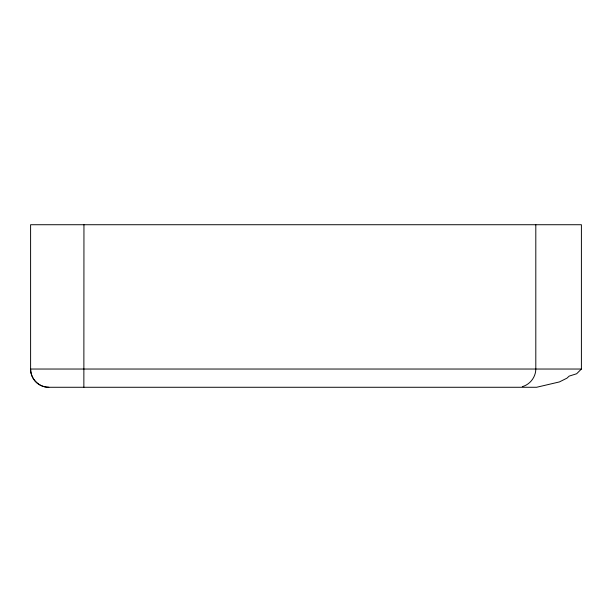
<?xml version="1.0" encoding="UTF-8"?>
<svg xmlns="http://www.w3.org/2000/svg" width="612" height="612" viewBox="0 0 612 612"><rect width="100%" height="100%" fill="white"/><g stroke="black" fill="none" stroke-linecap="round" stroke-linejoin="round"><path stroke-width="0.92" d="M83.951 224.726L83.859 387.274M581.4 369.036L576.642 373.756L569.183 376.105L566.964 378.155L559.391 381.934L536.602 387.274L48.792 387.274A18.207 18.199 -90 0 1 30.608 369.036L30.6 224.726L581.4 224.726L581.4 369.036L30.6 369.036A18.199 18.199 0 0 0 48.838 387.274M522.288 386.654C530.061 384.527 535.76 377.099 535.806 369.036L535.806 224.726"/></g></svg>
